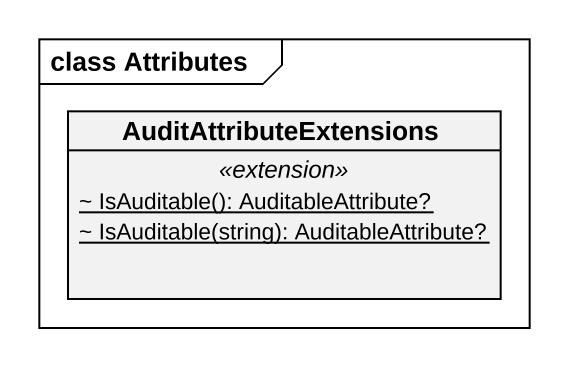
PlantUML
@startuml
mainframe class Attributes
hide circle
hide empty members
skinparam classAttributeIconSize 0
class AuditAttributeExtensions {
  .. <<extension>> ..
  {static} ~ IsAuditable(): AuditableAttribute?
  {static} ~ IsAuditable(string): AuditableAttribute?
}
@enduml
